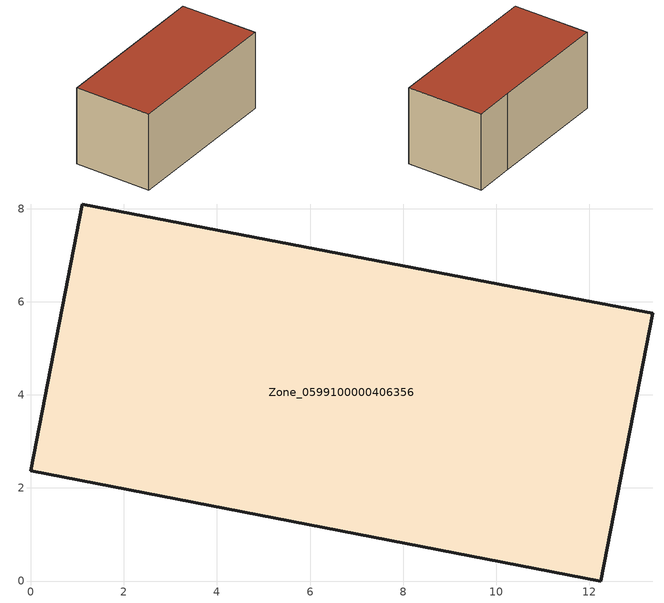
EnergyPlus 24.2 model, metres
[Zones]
Zone_0599100000406356
 floor ground (C_G): 12.25,0 0,2.37 1.11,8.1 10.34,6.32 13.36,5.75 z0
 wall outside (C_F): 12.25,0 13.36,5.75 10.34,6.32 1.11,8.1 0,2.37 12.25,0 z0:5.97
 roof outside (C_R): 0,2.37 12.25,0 13.36,5.75 10.34,6.32 1.11,8.1 z5.97
[BUILDING]
Pand.0599100000406356: North Axis=0; Terrain=City; Loads Convergence Tolerance Value=0.04; Temperature Convergence Tolerance Value=0.4; Solar Distribution=FullExterior; Maximum Number of Warmup Days=25; Minimum Number of Warmup Days=1
[Site:Location]
Rotterdam.The.Hague.AP_ZH_NLD Design_Conditions: Latitude=51.96; Longitude=4.45; Time Zone=1; Elevation=-4.5
[SITE:GROUNDTEMPERATURE:BUILDINGSURFACE]
18, 18, 18, 18, 18, 18, 18, 18, 18, 18, 18, 18
[MATERIAL] Thermal Absorptance=0.9; Solar Absorptance=0.7; Visible Absorptance=0.7
Name | Roughness | Thickness | Conductivity | Density | Specific Heat
G.TI.1992-2005 | MediumSmooth | 0.15 | 0.06 | 540 | 1210
F.TI.1992-2005 | Rough | 0.3 | 0.12 | 1920 | 840
R.TI.1992-2005 | MediumRough | 0.2 | 0.08 | 1500 | 1000
[CONSTRUCTION]
C_G: G.TI.1992-2005
C_F: F.TI.1992-2005
C_R: R.TI.1992-2005
[ZONE]
Zone_0599100000406356: Type=1; Multiplier=1; Ceiling Height=Autocalculate; Volume=Autocalculate; Floor Area=autocalculate; Part of Total Floor Area=Yes
[ZONEINFILTRATION:DESIGNFLOWRATE]
Infil_Zone_0599100000406356: Zone or ZoneList or Space or SpaceList=Zone_0599100000406356; Schedule=AlwaysOn; Design Flow Rate Calculation Method=Flow/Area; Flow Rate per Floor Area=0.0015; Constant Term Coefficient=1; Temperature Term Coefficient=0; Velocity Term Coefficient=0; Velocity Squared Term Coefficient=0
[HVACTEMPLATE:ZONE:IDEALLOADSAIRSYSTEM]
Zone_0599100000406356: Maximum Heating Supply Air Temperature=50; Minimum Cooling Supply Air Temperature=13; Maximum Heating Supply Air Humidity Ratio=0.0156; Minimum Cooling Supply Air Humidity Ratio=0.0077; Heating Limit=NoLimit; Cooling Limit=NoLimit; Dehumidification Control Type=ConstantSensibleHeatRatio; Cooling Sensible Heat Ratio=0.7; Dehumidification Setpoint=60; Humidification Control Type=None; Humidification Setpoint=30; Outdoor Air Method=None; Outdoor Air Flow Rate per Person=0.00944; Outdoor Air Flow Rate per Zone Floor Area=0; Outdoor Air Flow Rate per Zone=0; Demand Controlled Ventilation Type=None; Outdoor Air Economizer Type=NoEconomizer; Heat Recovery Type=None; Sensible Heat Recovery Effectiveness=0.7; Latent Heat Recovery Effectiveness=0.65
[ZONECONTROL:THERMOSTAT]
ThermostatControl_Zone_0599100000406356: Zone or ZoneList=Zone_0599100000406356; Control Type Schedule=DualSetpointControlType; Control 1=Thermostat_Zone_0599100000406356; Temperature Difference Between Cutout And Setpoint=0
[THERMOSTATSETPOINT:DUALSETPOINT]
Thermostat_Zone_0599100000406356: Heating Setpoint Temperature Schedule=HeatingSetpoint_Zone_0599100000406356; Cooling Setpoint Temperature Schedule=CoolingSetpoint_Zone_0599100000406356
[SCHEDULE:COMPACT]
HeatingSetpoint_Zone_0599100000406356: Through: 12/31, For: AllDays, Until: 24:00, 21
CoolingSetpoint_Zone_0599100000406356: Through: 12/31, For: AllDays, Until: 24:00, 24
DualSetpointControlType: Through: 12/31, For: AllDays, Until: 24:00, 4
AlwaysOn: Through: 12/31, For: AllDays, Until: 24:00, 1
